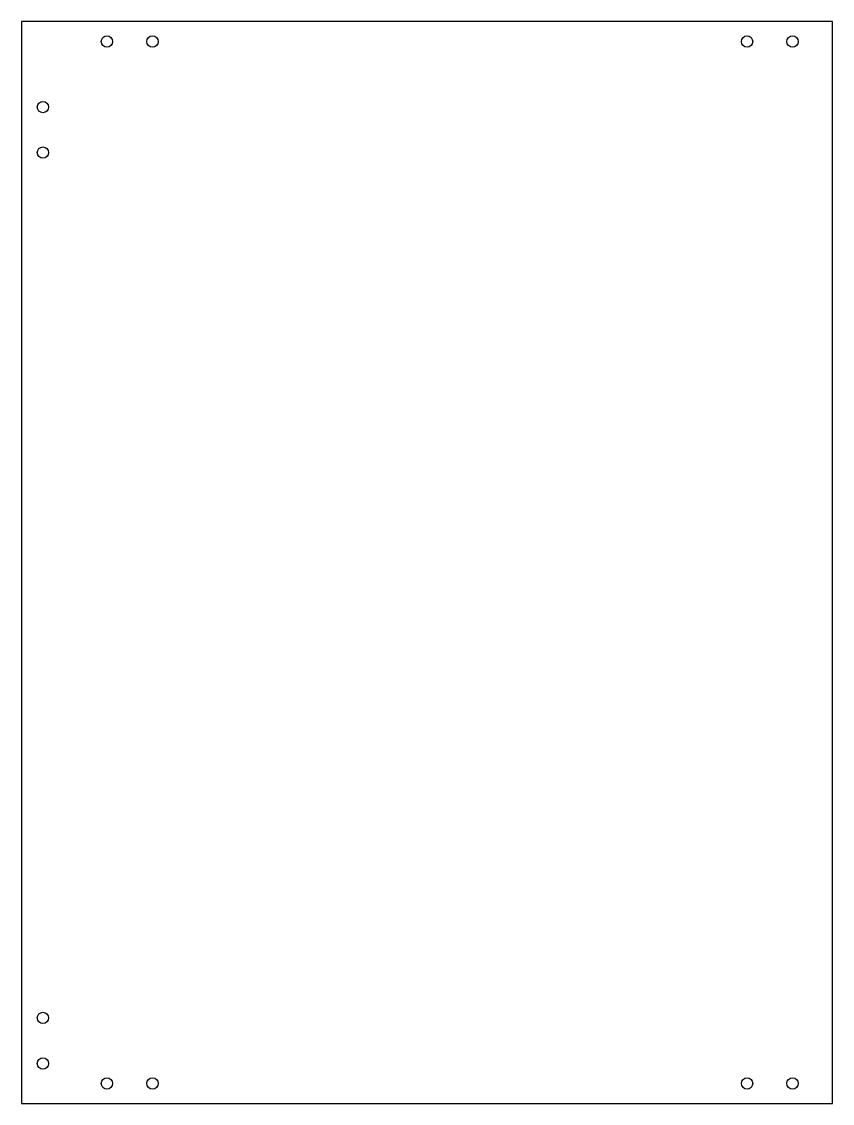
# Model space of a CAD drawing. Extents: x 0 to 570, y 0 to 760.
import ezdxf

# ---------------------------------------------------------------- set-up
doc = ezdxf.new("R2010")
doc.units = 0

msp = doc.modelspace()

# ---------------------------------------------------------------- linework, layer by layer
at = {"layer": 'OUTLINE_T22.5_F1', "color": 1}
msp.add_lwpolyline([(569.998, 0), (569.998, 759.998), (0, 759.998), (0, 0)], close=True, dxfattribs=at)
at = {"layer": 'PANEL_Egger22mm', "color": 2}
msp.add_lwpolyline([(0, 0), (569.998, 0), (569.998, 759.998), (0, 759.998)], close=True, dxfattribs=at)
at = {"layer": 'V.DRILL_D8.0_P11.5_F1', "color": 5}
for centre in [(59.999, 745.999), (91.999, 745.999), (509.999, 745.999), (541.999, 745.999), (14.999, 699.999), (14.999, 667.999), (14.999, 59.999), (14.999, 27.999), (59.999, 13.999), (91.999, 13.999), (509.999, 13.999), (541.999, 13.999)]:
    msp.add_circle(centre, 4, dxfattribs=at)

doc.saveas('drawing.dxf')
